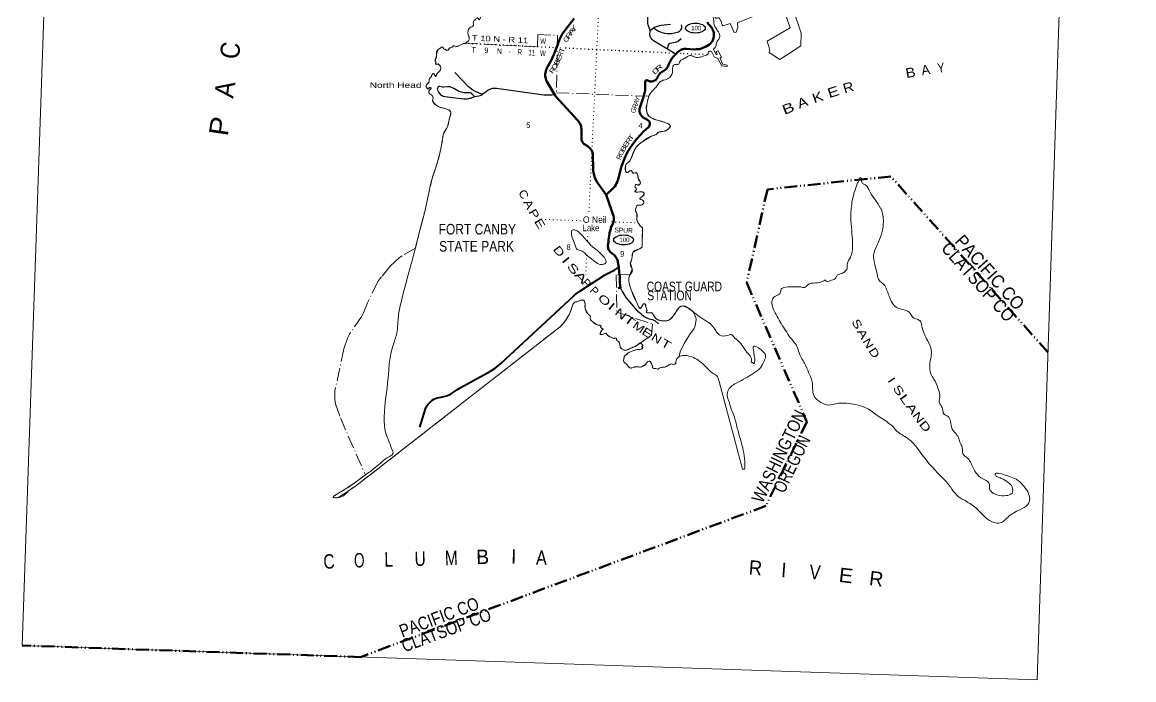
# Model space of a CAD drawing. Header units: feet. Extents: x -792560 to -757852, y -445244 to -352791.
# Drawn here: x -792560 to -757852, y -445244 to -424717 of the extents above; entities that cross this region are included whole.
import ezdxf
from ezdxf.enums import TextEntityAlignment as Align

# ---------------------------------------------------------------- set-up
doc = ezdxf.new("R2010")
doc.units = ezdxf.units.FT
doc.header["$LTSCALE"] = 80
for name, pattern in [('DASH_DOUBLE_DOT', [9.2, 5, -1.2, 0.3, -1.2, 0.3, -1.2]), ('DOT_DASHED', [7.7, 5, -1.2, 0.3, -1.2]), ('DOTTED', [1.5, 0.3, -1.2])]:
    doc.linetypes.add(name, pattern=pattern)
for name, color, linetype, lineweight in [('10', 7, 'DASH_DOUBLE_DOT', 70), ('17', 7, 'Continuous', 25), ('23', 7, 'Continuous', 70), ('26', 7, 'Continuous', 40), ('29', 7, 'Continuous', 25), ('39', 7, 'Continuous', 13), ('4', 7, 'Continuous', 13), ('44', 7, 'DOT_DASHED', 13), ('6', 7, 'DOTTED', 25), ('7', 7, 'DOTTED', 13)]:
    doc.layers.add(name, color=color, linetype=linetype, lineweight=lineweight)
for name, color, linetype in [('12', 7, 'Continuous'), ('41', 7, 'Continuous'), ('42', 7, 'Continuous')]:
    doc.layers.add(name, color=color, linetype=linetype)

msp = doc.modelspace()

# ---------------------------------------------------------------- linework, layer by layer
at = {"layer": '10'}
msp.add_lwpolyline([(-760532.23, -435021.66), (-765437.58, -429528.67), (-769292.42, -429935.27), (-769939.25, -432856.45), (-768057.02, -437194.99), (-769345.68, -439817.72), (-781991.74, -444533.47), (-792560.48, -444175.49)], dxfattribs=at)
at = {"layer": '17'}
for centre in [(-771539.85, -424900.92), (-773782.95, -431511.55)]:
    msp.add_ellipse(centre, major_axis=(-309.24, 1), ratio=0.500121, dxfattribs=at)
at = {"layer": '23'}
for points in [[(-774331.64, -430106.11), (-774591.72, -429741.6), (-774606.21, -429718.11), (-774651.53, -429632.26), (-774687.62, -429542.14), (-774714.09, -429448.75), (-774730.65, -429353.1), (-774737.13, -429256.24), (-774742.2, -428874.22), (-774742.44, -428855.91), (-774745.59, -428822.31), (-774752.24, -428789.23), (-774762.32, -428757.02), (-774775.7, -428726.04), (-774792.25, -428696.63), (-774811.78, -428669.11), (-774834.08, -428643.78), (-774916.58, -428578.45), (-774962.37, -428550.2), (-774987.15, -428534.9), (-775012.37, -428518.18), (-775024.31, -428508.83), (-775040.54, -428493.1), (-775055.04, -428475.77), (-775067.66, -428457.02), (-775078.24, -428437.05), (-775086.68, -428416.09), (-775092.88, -428394.36), (-775096.77, -428372.1), (-775097.94, -428359.34), (-775097.83, -428054.25), (-775102.18, -428009.56), (-775111.18, -427965.56), (-775124.72, -427922.75), (-775142.67, -427881.59), (-775164.82, -427842.53), (-775190.94, -427806.01), (-775220.72, -427772.41), (-775230.5, -427762.79), (-775893.11, -427031.29), (-775914.86, -427006.89), (-775953.3, -426956.21), (-775986.23, -426901.79), (-776177.59, -426567.84), (-776197.29, -426525.05), (-776212.41, -426480.43), (-776222.78, -426434.48), (-776228.29, -426387.7), (-776228.88, -426340.59), (-776224.54, -426293.69), (-776215.33, -426247.49), (-776201.33, -426202.51), (-776189.9, -426174.51), (-776037.07, -425887.65), (-776001.65, -425819.35), (-775964.86, -425728.57), (-775830.56, -425376.83), (-775816.59, -425336.38), (-775763.05, -425210.19), (-775696.62, -425090.29), (-775618.01, -424978), (-775329.1, -424603.37)], [(-772715.49, -426413.02), (-772697.55, -426380.55), (-772676.32, -426350.14), (-772652.02, -426322.11), (-772624.93, -426296.78), (-772595.34, -426274.41), (-772563.57, -426255.27), (-772557.35, -426252.12), (-772523.27, -426232.19), (-772491.46, -426208.8), (-772462.26, -426182.21), (-772436.01, -426152.72), (-772412.98, -426120.64), (-772393.44, -426086.34), (-772377.58, -426050.18), (-772368.81, -426027.54), (-772329.76, -425943.74), (-772282.18, -425864.48), (-772226.57, -425790.62), (-772163.54, -425722.99), (-772086.93, -425645.67), (-772081.44, -425640.3), (-772054.82, -425617.39), (-772025.95, -425597.39), (-771995.15, -425580.51), (-771962.76, -425566.95), (-771929.12, -425556.85), (-771894.61, -425550.32), (-771859.61, -425547.43), (-771824.5, -425548.22), (-771555.78, -425564.87), (-771501.67, -425562.59), (-771427.29, -425552.71), (-771354.36, -425535.1), (-771283.67, -425509.97), (-771200.37, -425471.96), (-771124.2, -425427.24), (-771098.98, -425407.57), (-771069.41, -425379.67), (-771042.9, -425348.84), (-771019.77, -425315.41), (-771000.26, -425279.74), (-770984.58, -425242.23), (-770972.91, -425203.29), (-770965.37, -425163.34), (-770962.05, -425122.82), (-770962.99, -425082.17), (-770968.17, -425041.85), (-770977.53, -425002.29), (-770990.98, -424963.92), (-771008.37, -424927.17), (-771029.5, -424892.44), (-771088.16, -424822.53), (-771132.2, -424775.17), (-771151.38, -424744.85), (-771167.29, -424712.7)], [(-774331.64, -430106.11), (-774306.64, -430083.06), (-774138.74, -429928.28), (-774096.75, -429887.72), (-774059.23, -429843), (-774026.59, -429794.6), (-773999.19, -429743.05), (-773977.33, -429688.93), (-773972.83, -429675.3), (-773933.42, -429540.06), (-773848.9, -429211.14), (-773841.04, -429186.25), (-773759.16, -428971.5), (-773655.28, -428766.48), (-773530.54, -428573.45), (-773364.82, -428356.78), (-773256.64, -428230.47), (-773156.95, -428130.04), (-773016.91, -428001.28), (-773005.45, -427991.16), (-772995.1, -427979.9), (-772985.99, -427967.62), (-772978.21, -427954.45), (-772971.85, -427940.54), (-772968.29, -427929.96), (-772962.73, -427904.89), (-772960.65, -427879.96), (-772961.46, -427868.38), (-772963.59, -427856.32), (-772966.97, -427844.55), (-772971.55, -427833.2), (-772977.3, -427822.39), (-772984.15, -427812.23), (-772988.23, -427807.37), (-773013.3, -427784.88), (-773038.23, -427766.34), (-773052.72, -427755.56), (-773091.75, -427732.46), (-773117.22, -427719.6), (-773141.75, -427706.7), (-773147.63, -427703.53), (-773172.57, -427686.5), (-773195.59, -427666.96), (-773216.45, -427645.12), (-773234.9, -427621.22), (-773250.76, -427595.53), (-773263.85, -427568.31), (-773274.02, -427539.88), (-773281.16, -427510.54), (-773285.19, -427480.61), (-773286.07, -427450.43), (-773283.8, -427420.32), (-773278.39, -427390.61), (-773269.9, -427361.63), (-773165.5, -427043.07), (-773126.13, -426921.53), (-773120.14, -426897.34), (-773110.85, -426842.17), (-773107.37, -426786.32), (-773104.66, -426641.55), (-773106.24, -426611.43), (-773107.55, -426586.59), (-773105.92, -426561.43), (-773105.06, -426558.65), (-773102.85, -426553.46), (-773100.1, -426548.53), (-773096.86, -426543.92), (-773093.15, -426539.67), (-773089.02, -426535.83), (-773085.57, -426533.24), (-773060.58, -426523.64), (-773035.57, -426534.62), (-773000.44, -426550.04), (-772974.81, -426557.88), (-772948.5, -426563.01), (-772921.8, -426565.36), (-772895, -426564.9), (-772868.39, -426561.65), (-772856.16, -426559.19), (-772835.39, -426551.35), (-772815.56, -426541.38), (-772796.88, -426529.39), (-772779.55, -426515.52), (-772763.77, -426499.91), (-772749.7, -426482.74), (-772737.51, -426464.19), (-772727.32, -426444.47), (-772719.25, -426423.79), (-772716.71, -426415.56), (-772715.49, -426413.02)], [(-773935.83, -432365.79), (-773936.03, -432364.07), (-773962.32, -432203.43), (-773965.95, -432178.79), (-773974.33, -432143.75), (-773986.34, -432109.77), (-774001.82, -432077.23), (-774020.63, -432046.48), (-774042.54, -432017.88), (-774067.33, -431991.71), (-774094.71, -431968.29), (-774190.44, -431895.58), (-774209.69, -431874.83), (-774226.66, -431852.19), (-774241.17, -431827.9), (-774253.06, -431802.22), (-774262.2, -431775.44), (-774268.5, -431747.85), (-774271.87, -431719.76), (-774272.29, -431691.46), (-774269.75, -431663.28), (-774268.54, -431655.61), (-774252.57, -431517.01), (-774222.09, -431311.31), (-774218.37, -431286.18), (-774212.8, -431261.31), (-774205.82, -431230.18), (-774185.98, -431167.27), (-774178.13, -431142.4), (-774167.5, -431117.27), (-774110.51, -430982.49), (-774107.82, -430975.37), (-774097.21, -430940.92), (-774090.27, -430905.55), (-774087.06, -430869.66), (-774087.62, -430833.62), (-774091.95, -430797.84), (-774099.99, -430762.71), (-774111.66, -430728.61), (-774164.39, -430586.21), (-774331.64, -430106.11)], [(-773952.39, -433021.73), (-773914.38, -433009.36), (-773875.51, -433003.75), (-773895.97, -432842.8), (-773895.97, -432837.59), (-773900.51, -432656.61), (-773917.67, -432521.41), (-773935.83, -432365.79)]]:
    msp.add_lwpolyline(points, dxfattribs=at)
at = {"layer": '26'}
msp.add_lwpolyline([(-780147.26, -437355.27), (-779964.22, -436790.57), (-779942.3, -436736.96), (-779914.9, -436685.94), (-779882.31, -436638.07), (-779844.9, -436593.86), (-779803.07, -436553.81), (-779757.29, -436518.35), (-779708.04, -436487.87), (-779655.89, -436462.7), (-779601.38, -436443.12), (-779545.13, -436429.35), (-779487.75, -436421.53), (-779474.3, -436420.58), (-779390.62, -436405.34), (-779308.99, -436381.45), (-779230.31, -436349.15), (-779155.43, -436308.8), (-779127.9, -436291.29), (-778967.93, -436180.61), (-778888.49, -436134.27), (-778674.41, -436014.69), (-777937.51, -435606.2), (-777802.89, -435522.1), (-777677.8, -435424.4), (-777633.74, -435384.57), (-777616.51, -435368.1), (-775338.99, -433263.19), (-775253.28, -433186.41), (-775162.82, -433120.84), (-775146.16, -433109.59), (-774376.49, -432617.69), (-774288.18, -432562.15), (-774194.55, -432516.14), (-774188.97, -432513.78), (-774109.81, -432475.83), (-774057.16, -432444.57), (-773963.62, -432383.83), (-773935.83, -432365.79)], dxfattribs=at)
at = {"layer": '29'}
for points in [[(-772955.44, -424973.78), (-773012.93, -424794.71), (-773021.29, -424761.24), (-773027.57, -424704.76), (-773023.39, -424443.28)], [(-772955.44, -424973.78), (-772845.66, -424888.84), (-772782.93, -424857.46), (-772724.38, -424834.45), (-772659.56, -424815.62), (-772607.29, -424805.17), (-772319.82, -424781.9)], [(-772845.66, -424888.84), (-772695.11, -424991.34), (-772634.47, -425020.63), (-772573.84, -425041.54), (-772500.65, -425060.37), (-772419.11, -425070.83), (-772350.11, -425072.92), (-772283.2, -425066.65), (-772195.38, -425052), (-772113.83, -425031.08), (-772067.83, -425012.26), (-772038.07, -425000.73), (-772013.47, -424978.79), (-771996.74, -424957.87), (-771973.74, -424918.12), (-771965.37, -424890.93), (-771963.28, -424853.28), (-771971.65, -424794.71)], [(-772843.64, -425296.44), (-772869.7, -425277.4), (-772881.2, -425267.98), (-772893.75, -425252.82), (-772923.02, -425219.35), (-772938.7, -425196.86), (-772948.11, -425175.42), (-772956.48, -425150.32), (-772960.66, -425118.94), (-772955.44, -424973.78)], [(-772150.25, -425708.82), (-772642.5, -425427.16), (-772843.64, -425296.44)], [(-772412.83, -425551.95), (-772364.74, -425392.97), (-772348.02, -425380.42), (-772325.01, -425369.96), (-772118.01, -425323.94), (-772080.38, -425311.39), (-772065.74, -425298.84), (-771980.01, -425227.72)], [(-778199.12, -426972.75), (-778428.43, -426866.68), (-778497.43, -426826.94), (-778532.98, -426806.02), (-778585.25, -426768.37), (-778622.89, -426734.9), (-779054.37, -426281.24)], [(-775942.57, -426973.66), (-776019.19, -426990.87), (-776090.28, -426998.19), (-776171.82, -426997.15), (-776270.09, -426989.83), (-777746.27, -426789.01), (-777826.25, -426786.67), (-777873.29, -426789.8), (-777916.16, -426797.13), (-777939.15, -426801.84), (-777967.38, -426812.81), (-777989.34, -426822.23), (-778013.9, -426835.03), (-778118.45, -426918.71), (-778199.12, -426972.75)], [(-778433.02, -427030.89), (-778367.79, -427024.09), (-778300.89, -427013.63), (-778265.34, -427003.7), (-778233.98, -426992.71), (-778199.12, -426972.75)], [(-772687.94, -434134.57), (-772789.12, -434050.01), (-772844.15, -434019.98), (-772869.7, -434012.51), (-772929.66, -433995.63), (-772969.12, -433983.52), (-773053.34, -433954.38), (-773135.75, -433910.59), (-773227.6, -433845.63), (-773305.96, -433768.41), (-773324.09, -433753.27), (-773349.81, -433722.53), (-773698.11, -433306.38), (-773823.08, -433098.03), (-773875.51, -433003.75), (-773875.51, -433003.75)]]:
    msp.add_lwpolyline(points, dxfattribs=at)
msp.add_lwpolyline([(-778433.02, -427030.89), (-778505.8, -426957.68), (-778535.07, -426934.67), (-778549.71, -426927.35), (-778572.71, -426922.12), (-778658.44, -426917.93), (-778758.8, -426920.03), (-778806.89, -426913.75), (-778848.71, -426901.2), (-778913.53, -426878.19), (-778957.44, -426859.36), (-779082.89, -426781.97), (-779122.62, -426763.14), (-779172.8, -426742.22), (-779188.48, -426736.47), (-779214.62, -426733.85), (-779279.44, -426733.85), (-779396.53, -426742.75), (-779434.17, -426742.22), (-779526.17, -426727.58), (-779549.17, -426728.11), (-779570.08, -426738.04), (-779583.67, -426753.21), (-779595.17, -426773.6), (-779599.35, -426801.32), (-779595.17, -426825.89), (-779585.76, -426846.29), (-779549.17, -426905.38), (-779496.9, -426978.6), (-779478.07, -426992.72), (-779450.89, -427007.88), (-779414.3, -427020.96), (-779365.17, -427032.98), (-778775.53, -427110.38), (-778722.21, -427111.43), (-778675.16, -427108.29), (-778614.53, -427099.93), (-778578.98, -427091.56), (-778549.71, -427082.15)], close=True, dxfattribs=at)
at = {"layer": '39'}
for p, q in [((-773204.15, -431735.8), (-773196.23, -431133.5)), ((-782110.68, -439169.29), (-775750.82, -434214.5))]:
    msp.add_line(p, q, dxfattribs=at)
for points in [[(-770686.87, -424833.06), (-770453.14, -424757.18), (-770330.86, -425038.8), (-770268.02, -425023), (-770250, -424969.42), (-770216.92, -424888.26), (-770229.41, -424735.16), (-768831.31, -424177.23), (-768581.36, -424890.97), (-769303.53, -425307.33), (-769211.62, -425573.49), (-769241.06, -425664.82), (-768907.33, -425875.77), (-768249.4, -425457.72), (-768234.69, -425054.53), (-768469.21, -424381.17)], [(-771037.21, -425627.83), (-770955.17, -425801.53), (-770838.23, -425843.93), (-770714.05, -426073.4), (-770544.36, -426101.65), (-770548.84, -426059.3), (-770691.68, -426024.89), (-770769.89, -425842.4), (-770722.51, -425809.97), (-770833.54, -425604.85), (-770894.73, -425630.98), (-770855.46, -425710.74), (-770892.29, -425729.49), (-770978.26, -425553.64)], [(-770802.46, -435928.46), (-770066.95, -438668.76), (-770004.77, -438671.01)]]:
    msp.add_lwpolyline(points, dxfattribs=at)
for points in [[(-774528.52, -401680.36), (-774660.88, -403293.27), (-774815.12, -404878.5), (-774898.96, -405470.01), (-774929.31, -405806.36), (-775081.2, -407052.22), (-775153.48, -407601.96), (-775241.34, -408028.62), (-775346.66, -408603.28), (-775363.16, -409000.39), (-775401.3, -409605.61), (-775457.61, -409882.76), (-775487.46, -410040.36), (-775480.88, -410245.48), (-775542.98, -410516.4), (-775687.51, -411394.95), (-775722.02, -411845.64), (-775845.55, -412809.31), (-775921.75, -413246.43), (-776025.78, -413730.75), (-776033.5, -413997.62), (-776078.61, -414243.04), (-776081.36, -414648.68), (-776098.19, -415385.23), (-776048.38, -415726.49), (-776121.85, -416254.1), (-776305.42, -417046.88), (-776447.31, -417302.85), (-776461.48, -417471.06), (-776373.76, -417598.78), (-776249.81, -417669.55), (-776151.28, -417721.33), (-776110.77, -417766.99), (-776138.75, -417818.2), (-776255.01, -417811.98), (-776421.41, -417803.94), (-776505.25, -417845.09), (-776579.01, -417995.07), (-776627.14, -418268.5), (-776722.14, -419110.68), (-776744.45, -419336.85), (-776748.84, -419457.21), (-776891.8, -419797.5), (-776998.36, -420131.09), (-777106.02, -420494.76), (-777154.86, -420842.49), (-777167.45, -421187.51), (-777347.63, -421777.54), (-777511.28, -422189.4), (-777491.35, -422358.84), (-777440.04, -422603.75), (-777503.94, -422703.87), (-777588.81, -422773.1), (-777721.62, -423055.52), (-777824.63, -423236.58), (-777832.9, -423463.25), (-777909.94, -423868.21), (-778110.05, -424288.79), (-778213.45, -424425.64), (-778253.04, -424574.85), (-778289.62, -424641.82), (-778343.74, -424583.62), (-778405.44, -424623.56), (-778475.8, -424735.5), (-778472.79, -424817.96), (-778579.94, -424892.41), (-778640.34, -425006.72), (-778632.41, -425119.49), (-778603.14, -425253.12), (-778666.24, -425331.18), (-778755.68, -425376.91)], [(-770978.26, -425553.64), (-770901.2, -425478.09), (-770883.35, -425374.29), (-770858.8, -425306.89), (-770797.49, -425222.74), (-770786.93, -425098.59), (-770871.7, -424944.87), (-770962.59, -424738.71), (-770979.31, -424591.47), (-771016.21, -424501.76), (-771061.27, -424415.76), (-771070.82, -424347.12), (-771067.57, -424313.09), (-771024.25, -424336.76), (-770965.8, -424441.32), (-770927.63, -424551.17), (-770909.04, -424592.01), (-770828.15, -424576.87), (-770764.16, -424639.44), (-770720.19, -424755.53), (-770686.87, -424833.06)], [(-778755.68, -425376.91), (-778841.95, -425413.19), (-779012.85, -425473.28), (-779056.53, -425459.64), (-779088.41, -425452.46), (-779136.22, -425496.93), (-779213.32, -425518.23), (-779268.03, -425586.55), (-779328.27, -425586.38), (-779365.36, -425556.91), (-779409.26, -425549.29), (-779425.26, -425492.47), (-779473.62, -425496.75), (-779521.36, -425539.21), (-779589.16, -425580.94), (-779622.29, -425718.33), (-779636.78, -425840.33), (-779669.8, -425919.48), (-779650.4, -425938.26), (-779643.66, -426028.89), (-779577.04, -426019.25)], [(-772995.92, -427029.59), (-772923.48, -426905.22), (-772777.22, -426749.83), (-772584.87, -426541.88), (-772454.96, -426504.41), (-772312.91, -426409.13), (-772260.24, -426286.5), (-772249.71, -426108.12), (-772192.85, -426035.86), (-772061.89, -426024.54), (-772033.33, -425957.28), (-771991.24, -425904.58), (-771921.41, -425864.96)], [(-771921.41, -425864.96), (-771814.87, -425804.51), (-771682.59, -425757.08), (-771543.88, -425808.31), (-771387.06, -425803.95), (-771218.47, -425751.81), (-771144.8, -425714.31), (-771125.53, -425626.63), (-771075.17, -425622.43), (-771037.21, -425627.83)], [(-779577.04, -426019.25), (-779522.56, -426067.43), (-779494.35, -426174.91), (-779524.84, -426240.08), (-779606.07, -426319.49), (-779651.48, -426408.23), (-779686.04, -426364.8), (-779702.34, -426316), (-779753.36, -426338.26), (-779792.61, -426423.2), (-779844.8, -426477.55), (-779862.72, -426583.36), (-779898.58, -426630.27), (-779950.77, -426684.62), (-779929.63, -426765.73), (-779896.63, -426797.05), (-779830.69, -426751.24), (-779793.16, -426768.67), (-779843.79, -426835.12), (-779865.9, -426890.56), (-779824.26, -426960.37), (-779763.4, -426998.73), (-779730.44, -427086.29), (-779745.33, -427164.09), (-779663.26, -427281.55), (-779567.39, -427351.31), (-779326.82, -427418.28), (-779220.19, -427468.35), (-779180.05, -427524.03), (-779205.38, -427667.74), (-779289.66, -427996.1), (-779392.52, -428173.15), (-779447.43, -428412.19), (-779562.41, -428976.46), (-779787.54, -429697.43), (-779932.99, -430381.11), (-780132.68, -431175.3), (-780284.64, -431766.57)], [(-773196.23, -431133.5), (-773260.37, -431074.93), (-773334.86, -430969.79), (-773371.17, -430864.03), (-773367.78, -430825.99), (-773370.6, -430683.28), (-773415.23, -430585.24), (-773396.99, -430525.65), (-773347.27, -430429.03), (-773284.8, -430423.26), (-773206.14, -430414.06), (-773148.47, -430319.73), (-773200.65, -430263.61), (-773277.92, -430234.7), (-773211.18, -430166.82), (-773137.32, -430069.06), (-773177.75, -430021.4), (-773338.36, -430019.59), (-773426.54, -430014.39), (-773379.19, -429927.73), (-773428.12, -429837.57), (-773408.31, -429790.08), (-773304.16, -429797.88), (-773256.89, -429713.22), (-773313.69, -429618.77), (-773346.75, -429478.97), (-773382.66, -429417.41), (-773481.46, -429427.89), (-773558.61, -429340.73), (-773620.32, -429380.68), (-773693.48, -429404.14), (-773730.91, -429274.23), (-773702.31, -429150.73), (-773590.34, -429054.36), (-773515.71, -428880.31), (-773412.95, -428651.03), (-773161.55, -428421.12), (-772919.31, -428277.25), (-772768.69, -428222.45), (-772689.62, -428146.98), (-772542.32, -428128.22), (-772397.21, -428059.16), (-772324.77, -427945.29), (-772440.25, -427862.76), (-772698.44, -427783.1), (-772987.1, -427658.15), (-773056.99, -427537.11), (-773050.17, -427240.08), (-772993.96, -427024.43)], [(-768178.11, -435284.43), (-768303.72, -435038.84), (-768368.68, -434837.63), (-768500.63, -434656.09), (-768792.58, -434235.75), (-769053.27, -433784.41), (-769152.31, -433471.49), (-769113.16, -433334.32), (-768981.07, -433236.67), (-768892.26, -433169.58), (-768857.64, -433046.3), (-768779.52, -432996.91), (-768521.83, -432980.14), (-768248.76, -432982.01), (-768134.8, -432996.18), (-768085.71, -432971.85), (-768031.44, -432915.57), (-767796.29, -432855.8), (-767528.61, -432785.16), (-767471.86, -432771.15), (-767459.43, -432815.79), (-767411.15, -432813.52), (-767248.42, -432757.15), (-767153.96, -432700.32), (-767110.7, -432615.51), (-767004.72, -432573.16), (-766873.57, -432501.59), (-766801.79, -432405.77), (-766796.67, -432265.35), (-766698.58, -432053.98), (-766631.77, -431708.92), (-766682.94, -430909.64), (-766660.12, -430394.26), (-766564.52, -429975.91), (-766475.37, -429734.09), (-766425.21, -429625.44), (-766397.38, -429578.24), (-766353.55, -429587.86), (-766353.88, -429652.13), (-766317.28, -429749.87), (-766234.58, -429795.05), (-766095.48, -430000.95), (-765723.58, -430596.93), (-765671.81, -430994.5), (-765860.94, -431664.55), (-765977.39, -431993.76), (-765971.75, -432114.48), (-765864.23, -432580.36), (-765795.4, -432785.72), (-765686.08, -432872.04), (-765586.98, -433018.24), (-765453.15, -433368.57), (-765261.43, -433618.57), (-765060.9, -433682.08), (-764867.05, -433763.42), (-764727, -433943.25), (-764651.95, -433978.11), (-764533.36, -434030.61), (-764471.17, -434197.57), (-764292.94, -434651.95), (-764175.69, -434961.51), (-764182.5, -435148.07), (-764222.46, -435417.78), (-764184.13, -435688.33), (-764093.86, -435856.3), (-763965.49, -436136.14), (-763910.21, -436437.42), (-763929.22, -436573.32), (-763876.65, -436673.65), (-763815.88, -436824.49), (-763785.95, -436940.06), (-763658.29, -437019.01), (-763573.52, -437172.73), (-763525.92, -437409.46), (-763432.1, -437535.39), (-763324.91, -437679.88), (-763279.89, -437822.11), (-763207.66, -437989.44), (-763186.83, -438189.05), (-763062.63, -438308.04), (-762876.54, -438602.02), (-762724.94, -438850.55), (-762625.64, -438936.51), (-762456.23, -439027.01), (-762365.25, -439120.69), (-762353.35, -439289.85), (-762229.81, -439426.9), (-762093.1, -439478.05), (-761840.67, -439495.24), (-761652.92, -439413.66), (-761652.06, -439224.88), (-761769.43, -439084.04), (-761987.68, -438955.62), (-762143.79, -438885.68), (-762183.42, -438815.95), (-762090.28, -438795.22), (-761897.19, -438842.4)], [(-774851.1, -431627.89), (-775109.69, -431339.31), (-775289.53, -431204.24), (-775377.86, -431203.05), (-775413.39, -431296.17), (-775366.04, -431484.68), (-775283.61, -431702.59), (-775233.48, -431814.89), (-775173.82, -431831.11), (-775047.14, -431881.9), (-774905.19, -432009.57), (-774723.63, -432152.74), (-774547.07, -432267.6), (-774418.78, -432274.26), (-774338.87, -432230.96), (-774343.23, -432130.37), (-774456.59, -431989.68), (-774609.56, -431833.49), (-774750.46, -431731.96), (-774851.1, -431627.89)], [(-780283.59, -431762.51), (-780324.59, -431921.58), (-780720.52, -433415.69), (-780806.02, -433832.39), (-780830.63, -434066.51), (-780853.64, -434366.96), (-780964.11, -434752.63), (-781074.19, -435182.5), (-781122.35, -435676.88), (-781248.35, -436873.46), (-781246.62, -437321.45), (-781185.02, -437614.93), (-781087.13, -437849.47), (-781038.32, -437997.86), (-780995.63, -438093.82), (-780980.75, -438143.25), (-780980.75, -438172.72), (-781094.97, -438275.89), (-781540.8, -438622.23), (-781846.35, -438848.43)], [(-773577.22, -432592.78), (-773515.57, -432509.87), (-773512.42, -432423.62), (-773564.78, -432317.27), (-773567.06, -432214.75), (-773520.19, -432085.89), (-773508.46, -431929.64), (-773439.12, -431845.79), (-773282.49, -431791.21), (-773206.15, -431735.72)], [(-771604.07, -433758.22), (-771708.48, -433678.11), (-771921.58, -433573.97), (-772052, -433625.49), (-772126, -433727.25), (-772242.9, -433903.79), (-772349.08, -434006.4), (-772603.11, -434033.34), (-772788.94, -433952.29), (-772844.26, -433871.95), (-772893.55, -433791.82), (-772991.9, -433790.27), (-773071.18, -433761.28), (-773051.08, -433705.77), (-773080.32, -433626.37), (-773106.45, -433516.96), (-773170.64, -433514.63), (-773211.6, -433591.48), (-773261.93, -433649.92), (-773349.58, -433520.2), (-773591.26, -432932.96), (-773596.25, -432629.47), (-773576.66, -432592.06)], [(-775750.82, -434214.5), (-775584.9, -434015.64), (-775449.25, -433765.46), (-775375.38, -433557.23), (-775323.95, -433468.71), (-775216.25, -433434.45), (-775036.06, -433394.78), (-774990.7, -433472.76), (-774977.89, -433672.07), (-774873.65, -433842.57), (-774822.97, -433884.58), (-774828.12, -433970.76), (-774784.4, -434038.63), (-774723.91, -434087.02), (-774612.14, -434161.37), (-774536.36, -434176.17), (-774487.32, -434208.08), (-774496.81, -434247.91), (-774461.58, -434273.29), (-774424.06, -434290.72), (-774468.01, -434339.34), (-774500.51, -434404.44), (-774508.57, -434460.39), (-774413.87, -434451.78), (-774330.68, -434428.68), (-774284.67, -434488.6), (-774180.34, -434546.61), (-774087.31, -434584.13), (-774011.02, -434584.89), (-773993.45, -434653.82), (-773926.5, -434690.39), (-773903.06, -434763.55), (-773888.38, -434856.48), (-773824.46, -434921.06), (-773691.1, -434954.02), (-773566.48, -434896.27), (-773415.64, -434835.45), (-773318.96, -434772.67), (-773265.2, -434730.43), (-773256.92, -434729.33)], [(-770004.77, -438671.01), (-769999.49, -438416.11), (-770043.72, -438087.1), (-770233.08, -437387.27), (-770339.37, -436997.76), (-770431.17, -436761.44), (-770490.19, -436562.45), (-770547.56, -436373.57), (-770510.75, -436190.11), (-770227.4, -435965.38), (-769733.12, -435684.01), (-769507.76, -435507.39), (-769386.95, -435278.77), (-769348.86, -435115.45), (-769440.45, -434983.57), (-769630.47, -434852.15), (-769724, -434828.67), (-769726.68, -434957.13), (-769702.96, -435132.74), (-769689.05, -435301.97), (-769721.77, -435373.09), (-769746.6, -435338.04), (-769787.01, -435344.61), (-769788.31, -435270.25), (-769804.86, -435173.23), (-769931.89, -435022), (-770192.3, -434673.1), (-770340.2, -434543.21), (-770419.8, -434468.01), (-770535.23, -434493.96), (-770781.78, -434481), (-770876.92, -434391.18), (-770993.12, -434218.25), (-771417.53, -433905.59), (-771610.93, -433752.81)], [(-773256.94, -434729.33), (-773206.57, -434774.74), (-773179.95, -434815.88), (-773214.85, -434836.7), (-773186.38, -434881.93), (-773227.95, -434920.59), (-773371.16, -434937.49), (-773533.82, -434991.86), (-773644.1, -435042.09), (-773700.45, -435100.31), (-773743.6, -435126.86), (-773775.85, -435240.18), (-773776.55, -435314.48), (-773690.93, -435389.89), (-773608.35, -435493.32), (-773556.86, -435513.26), (-773463.5, -435486.52), (-773366.49, -435469.95), (-773260.48, -435481.82), (-773173.06, -435452.85), (-773094.87, -435401.46), (-773033.78, -435323.33), (-772966.64, -435299.65), (-772903.52, -435386.3), (-772875.78, -435451.58), (-772868.16, -435518.14), (-772774.11, -435527.58), (-772710.59, -435547.96), (-772673.39, -435519.18), (-772608.4, -435499.44), (-772590.06, -435492.07), (-772495.27, -435481.44), (-772395.09, -435432.85), (-772302.86, -435381.96), (-772227.23, -435400.77), (-772155.78, -435369.22), (-772153.41, -435359.26), (-772107.88, -435212.27), (-772051.93, -435156.91)], [(-772053.13, -435157.58), (-771972.21, -435126.8), (-771821.49, -435124.23), (-771404.28, -435304.06), (-771198.33, -435494.31), (-771019.52, -435657.47), (-770880.26, -435748.88), (-770802.46, -435928.46)], [(-761897.19, -438842.4), (-761681.13, -438920.53), (-761479.47, -439008.19), (-761266.45, -439224.8), (-761135.67, -439438.44), (-761105.32, -439652.45), (-761164.08, -439776.87), (-761410.84, -439934.63), (-761778.72, -440164.34), (-761901.3, -440276.4), (-762020.42, -440348.41), (-762222.7, -440333.04), (-762474.6, -440191.34), (-762718.32, -439935.44), (-763141.31, -439638.9), (-763390.19, -439469.19), (-763574.1, -439225.51), (-764130.45, -438620.84), (-764572.15, -438066.52), (-764816.85, -437782.47), (-765000.93, -437653.27), (-765169.76, -437546.72), (-765419.86, -437300.63), (-765831.11, -437012.55), (-766246.96, -436740.38), (-766820.73, -436613.12), (-767154.56, -436625.12), (-767383.1, -436669.06), (-767634.83, -436577.58), (-767832.9, -436391.64), (-767878.57, -436156.98), (-767889.08, -435949.71), (-767974.93, -435715.61), (-768095.57, -435444.09), (-768178.11, -435284.43)], [(-781841.23, -438844.67), (-781935.04, -438913.31), (-782526.85, -439327.84), (-782781.27, -439475.29), (-782847.86, -439539.16), (-782714.14, -439562.08), (-782368.98, -439349.63), (-782110.68, -439169.29)]]:
    msp.add_spline(points, degree=3, dxfattribs=at)
at = {"layer": '4'}
msp.add_lwpolyline([(-789416.66, -352790.59), (-757851.71, -353854.74), (-760869.81, -445243.89), (-792560.48, -444175.49)], close=True, dxfattribs=at)
at = {"layer": '44'}
msp.add_line((-782110.68, -439169.29), (-775750.82, -434214.5), dxfattribs=at)
for points in [[(-778748.05, -425373.48), (-776471.39, -425486.09), (-776458.28, -425103.59), (-775851.19, -425122.34), (-775877.42, -426918.56), (-772995.22, -427027.72)], [(-780284.85, -431767.39), (-779946.7, -430436.12), (-779768.64, -429624.76), (-779689.36, -429381.04), (-779580.3, -429048.49), (-779525.45, -428802.97), (-779385.91, -428153.47), (-779307.96, -428035.37), (-779283.32, -427975.68), (-779191.63, -427608.39), (-779180.17, -427519.87), (-779188.29, -427498.44), (-779209.69, -427476.12), (-779254.8, -427447.81), (-779325.41, -427418.79), (-779522.07, -427367.67), (-779595.91, -427336.54), (-779656.47, -427288.05), (-779705.82, -427234.84), (-779727.32, -427202.93), (-779744.46, -427166.49), (-779745.72, -427142.28), (-779730.66, -427097.88), (-779732.15, -427075.61), (-779745.49, -427029.74), (-779765.74, -426995.84), (-779818.58, -426965.73), (-779840.9, -426941.52), (-779860.3, -426913.16), (-779865.52, -426885.25), (-779854.7, -426855.72), (-779833.72, -426821.93), (-779795.35, -426787.26), (-779790.83, -426777.09), (-779792.39, -426769.93), (-779802.78, -426760.5), (-779822.57, -426753.22), (-779834.95, -426751.03), (-779846.48, -426757.05), (-779878.98, -426792.73), (-779889.43, -426798.21), (-779901.49, -426794.26), (-779930.15, -426765.02), (-779949.48, -426732.79), (-779956.59, -426702.3), (-779948, -426680.9), (-779902.84, -426635.15), (-779880.97, -426608.61), (-779857.88, -426573.78), (-779853.46, -426551.83), (-779850.7, -426493.11), (-779841.7, -426472.72), (-779791.41, -426421.44), (-779782.84, -426405.79), (-779772.58, -426379.61), (-779758.1, -426345.94), (-779745.65, -426329.48), (-779731.17, -426318.84), (-779718.46, -426313.4), (-779718.46, -426313.4), (-779706.63, -426313.15), (-779697.82, -426324.11), (-779687.53, -426362.21), (-779669.59, -426391.1), (-779653.51, -426407.86), (-779641.76, -426401.41), (-779612.82, -426330.73), (-779603.74, -426316.54), (-779557.83, -426274.19), (-779522.39, -426236.71), (-779503.62, -426204.21), (-779494.04, -426173.16), (-779492.13, -426148.99), (-779496.56, -426113.65), (-779510.18, -426081.83), (-779510.18, -426081.83), (-779577.04, -426019.25), (-779639.09, -426028.23), (-779647.47, -426029.01), (-779653.91, -426025.07), (-779656.26, -426014.76), (-779648.44, -425945.38), (-779669.73, -425920.83), (-779641.11, -425855.75), (-779605.66, -425617.75), (-779575.8, -425566.8), (-779519.36, -425537.67), (-779459.82, -425490.41), (-779420.87, -425496.28), (-779408.61, -425549.6), (-779366.3, -425556.46), (-779313.36, -425591.09), (-779272.97, -425588.67), (-779254.42, -425575.09), (-779218.24, -425521.43), (-779133.52, -425495.33), (-779089.69, -425452.41), (-779008.17, -425472.88), (-778934.69, -425453.57), (-778837.15, -425411.17), (-778748.05, -425373.48)], [(-773577.22, -432592.78), (-773513.32, -432420.34), (-773571.19, -432253.72), (-773523.72, -432098.36), (-773498.87, -431907.92), (-773290.34, -431795.65), (-773204.15, -431735.8), (-773196.23, -431133.5), (-773252.45, -431082.17), (-773294.8, -431035.6), (-773352.48, -430935.29), (-773370.18, -430876.47), (-773367.11, -430794.67), (-773370.64, -430682.79), (-773378.32, -430659.07), (-773410.39, -430608.69), (-773415.36, -430587.59), (-773401.14, -430535.92), (-773379.7, -430466.78), (-773367.29, -430442.79), (-773346.72, -430428.86), (-773292.18, -430423.85), (-773209.5, -430414.84), (-773181.84, -430400.9), (-773166, -430383.49), (-773150.98, -430354.64), (-773147.1, -430325.71), (-773158.44, -430302.47), (-773205.26, -430260.54), (-773258.88, -430247.72), (-773278.43, -430237.06), (-773262.42, -430214.24), (-773218.62, -430175.09), (-773174.61, -430124.19), (-773137.67, -430069.88), (-773137.52, -430056.67), (-773147.23, -430042.39), (-773173.01, -430023.67), (-773195.8, -430015.1), (-773226.39, -430010.89), (-773352.22, -430020.48), (-773383.67, -430026.2), (-773402.88, -430026.01), (-773423.77, -430016.63), (-773434.11, -429999.73), (-773425.83, -429983.31), (-773385.6, -429945.05), (-773379.2, -429927.68), (-773391.43, -429901.42), (-773419.76, -429863.54), (-773427.67, -429844.61), (-773421.49, -429810.59), (-773410.19, -429792.31), (-773397.73, -429782.99), (-773374.22, -429785.67), (-773336.18, -429802.86), (-773315.89, -429804.95), (-773306.85, -429800.4), (-773279.03, -429769.51), (-773263.13, -429745.59), (-773256.34, -429717.73), (-773261.93, -429698.34), (-773312.16, -429622.88), (-773331.04, -429542.43), (-773350.31, -429469.3), (-773370.62, -429431.73), (-773393.85, -429410.73), (-773484.43, -429426.58), (-773531.69, -429356.12), (-773549.76, -429340.43), (-773579.12, -429352.02), (-773655.43, -429404), (-773685.4, -429410.04), (-773706.86, -429387.24), (-773726.18, -429340.89), (-773722.92, -429203.13), (-773701.6, -429149.48), (-773593.55, -429060.63), (-773487.94, -428816.42), (-773373.4, -428590.17), (-773234.12, -428470.58), (-772913.06, -428274.15), (-772800.19, -428235.22), (-772757.36, -428215.39), (-772715.16, -428166.52), (-772681.88, -428144.04), (-772543.29, -428128.52), (-772446.41, -428090.04), (-772392.1, -428055.29), (-772345.78, -428011.66), (-772321.21, -427967.65), (-772329.3, -427938.75), (-772369.19, -427901.42), (-772461.62, -427854.7), (-772766.66, -427759.6), (-772948.87, -427681.96), (-773013.47, -427635.03), (-773051.16, -427563.46), (-773068.15, -427433.29), (-773057.47, -427272.07), (-772995.22, -427027.72)], [(-780284.85, -431767.39), (-780693.02, -432005.34), (-780784.66, -432066.04), (-781069.32, -432334.91), (-781341.35, -432661.58), (-781457.13, -432814.34), (-781775.92, -433477.75), (-781905.35, -433790.32), (-781959.87, -433893.82), (-782340.07, -434454.07), (-782406.38, -434579.73), (-782516.66, -434916.63), (-782797.03, -436221.06), (-782802.89, -436494.06), (-782775.54, -436634.15), (-782626.19, -437070.99), (-781844.57, -438847.11)], [(-773577.22, -432592.78), (-774010.71, -432601.59), (-773991.97, -433771.57), (-772877.45, -434138.68), (-772909.46, -434481.05), (-773262.28, -434729.4)], [(-773577.22, -432592.78), (-773604.77, -432647.87), (-773621.82, -432722.25), (-773619.81, -432802.33), (-773586.45, -432949.22), (-773483.08, -433245.72), (-773290.49, -433626.69), (-773268.64, -433647.39), (-773253.69, -433648.19), (-773225.91, -433613.13), (-773159.88, -433506.51), (-773121.37, -433504.49), (-773106, -433518.12), (-773078.84, -433630.98), (-773052.65, -433700.85), (-773074.82, -433754.24), (-773053.29, -433775.82), (-773014.72, -433786.71), (-772969.73, -433790.31), (-772907.94, -433782.89), (-772882.21, -433805.93), (-772775.86, -433965.8), (-772688.02, -434013.38), (-772590.56, -434035.7), (-772474.79, -434044.04), (-772391.62, -434027.28), (-772324.92, -433989.9), (-772243.82, -433905.11), (-772059.88, -433633.93), (-771990.91, -433582.75), (-771945.21, -433571.76), (-771909.63, -433577), (-771773.91, -433635.06), (-771618.16, -433747.14), (-771552.9, -433856.87), (-771524.65, -433937.15), (-771518.24, -433993.75), (-771543.53, -434192.5), (-771578.59, -434274.53), (-771721.6, -434475.28), (-771893.83, -434751.13), (-772012.99, -435009.23), (-772051.93, -435156.91), (-772119.78, -435226.99), (-772139.3, -435281.9), (-772157.19, -435371.36), (-772198.43, -435396.16), (-772224.88, -435400.48), (-772289.81, -435379.73), (-772467.63, -435469.14), (-772508.89, -435485.51), (-772578.66, -435489.21), (-772675.7, -435520.14), (-772690.2, -435532.99), (-772706.19, -435546.99), (-772722.15, -435546.91), (-772777.84, -435526.93), (-772835.06, -435529.95), (-772853.56, -435526.75), (-772872.14, -435513.86), (-772877.12, -435498.67), (-772876.42, -435449.84), (-772910.08, -435374.05), (-772934.9, -435334.19), (-772965.85, -435300.29), (-772987.81, -435295.91), (-773013.03, -435307.06), (-773041.33, -435331.32), (-773084.25, -435391.35), (-773145.77, -435437.74), (-773203.63, -435466.68), (-773239.29, -435478.05), (-773268.19, -435482.38), (-773354.33, -435469.46), (-773432.04, -435480.26), (-773538.87, -435509.44), (-773560.34, -435513.64), (-773587.94, -435507), (-773633.18, -435468.61), (-773692.41, -435388.32), (-773741.2, -435351.37), (-773775.77, -435315.86), (-773782.21, -435297.12), (-773781.81, -435273.14), (-773766.06, -435179.04), (-773748.3, -435133.93), (-773735.65, -435118.97), (-773696.09, -435096.28), (-773652.41, -435047.86), (-773608.66, -435023.13), (-773494.43, -434977.48), (-773366.27, -434936.13), (-773247.46, -434927.03), (-773217.91, -434915.21), (-773190.76, -434888.16), (-773185.15, -434875.42), (-773213.09, -434843.28), (-773208.05, -434830.68), (-773179.61, -434816.78), (-773204.06, -434777.16), (-773262.28, -434729.4)], [(-775750.82, -434214.5), (-775632.39, -434084.62), (-775573.46, -433997.26), (-775486.11, -433842.87), (-775439.53, -433742.26), (-775363.41, -433525.3), (-775340.69, -433483.74), (-775313.22, -433462.26), (-775282.68, -433450.05), (-775218, -433434.94), (-775125.81, -433403.36), (-775093.72, -433395.11), (-775060.63, -433391.96), (-775040.52, -433393.87), (-775023.84, -433400.37), (-775012.58, -433412.56), (-774994.77, -433457.99), (-774984.47, -433513.06), (-774987.57, -433603.23), (-774986, -433638.37), (-774969.84, -433691.73), (-774935.11, -433756.34), (-774886.78, -433825.38), (-774868.64, -433848.1), (-774832.55, -433873.74), (-774822.4, -433885.53), (-774818.88, -433902.95), (-774829.66, -433947.11), (-774830, -433965.05), (-774816.09, -433995.72), (-774794.03, -434028.79), (-774741.42, -434073.96), (-774632.12, -434149.65), (-774598.34, -434166.83), (-774548.01, -434172.99), (-774532.99, -434177.45), (-774520.09, -434183.35), (-774506.41, -434191.63), (-774494.45, -434201.12), (-774487.39, -434208), (-774485.34, -434213.85), (-774487.37, -434220.23), (-774497.25, -434236.98), (-774498.83, -434244.07), (-774496.01, -434248.66), (-774480.46, -434261.24), (-774456.09, -434276), (-774430.42, -434285.74), (-774423.27, -434292.03), (-774424.24, -434299.36), (-774461.81, -434331.46), (-774470.25, -434343.35), (-774498.08, -434398.95), (-774510.98, -434427.17), (-774515.61, -434445.67), (-774514.07, -434453.94), (-774507.01, -434461.42), (-774492.72, -434467.16), (-774473.74, -434467.62), (-774449.76, -434462.07), (-774393.4, -434445.72), (-774352.66, -434430.51), (-774331.51, -434428.58), (-774322.84, -434431.62), (-774315.54, -434438.95), (-774297.7, -434473.85), (-774283.2, -434489.5), (-774218.96, -434526.93), (-774150.05, -434560.09), (-774081.94, -434585.61), (-774066.37, -434586.19), (-774032.36, -434581.58), (-774018.42, -434582.47), (-774006.07, -434588.32), (-774001.92, -434595.07), (-773997.82, -434645.65), (-773992.85, -434654.43), (-773977.27, -434663.39), (-773949.54, -434672.34), (-773935.29, -434679.71), (-773926.12, -434691.23), (-773912.26, -434728.85), (-773888.51, -434856.13), (-773868.86, -434887.58), (-773838.18, -434912.43), (-773760.32, -434952.57), (-773715.1, -434959.35), (-773673.37, -434946.59), (-773574.69, -434899.79), (-773442.3, -434847.64), (-773388.79, -434820.6), (-773335.74, -434784.41), (-773262.28, -434729.4)], [(-782110.68, -439169.29), (-782383.18, -439359.49), (-782645.99, -439524.07), (-782729.76, -439567.99), (-782799, -439567.08), (-782842.25, -439547.91), (-782839.55, -439519.24), (-782800.16, -439487.29), (-782689.78, -439423.35), (-782541.49, -439337.72), (-782364.16, -439215.74), (-782127.15, -439051.01), (-781844.57, -438847.11)]]:
    msp.add_lwpolyline(points, dxfattribs=at)
at = {"layer": '6'}
for p, q in [((-775847.2, -425516.71), (-778752.88, -425375.66)), ((-771173.6, -425731.26), (-771985.58, -425694.75))]:
    msp.add_line(p, q, dxfattribs=at)
msp.add_lwpolyline([(-771985.58, -425694.75), (-774620.27, -425576.27), (-775701.18, -425523.8)], dxfattribs=at)
at = {"layer": '7'}
for p, q in [((-776227.39, -430873.07), (-775116.79, -430914.91)), ((-774163.07, -430949.81), (-773328.94, -430980.05)), ((-774903.96, -431390.38), (-774911.99, -431544.36)), ((-774934.88, -431983.39), (-774966.6, -432591.85))]:
    msp.add_line(p, q, dxfattribs=at)
msp.add_lwpolyline([(-774114.11, -415286.2), (-774352.64, -420277.21), (-774620.27, -425576.27), (-774868.8, -430700.44)], dxfattribs=at)

# ---------------------------------------------------------------- texts
at = {"layer": '10'}
for s, width, p in [('WASHINGTON', 0.85, (-769446.26, -439759.84)), ('OREGON', 0.8, (-768770.32, -439447.72))]:
    msp.add_text(s, height=400, rotation=63.833, dxfattribs=dict(at, width=width)).set_placement(p)
at = {"layer": '12'}
for s, rotation, width, p in [('PACIFIC CO', 311.765, 0.95, (-763462.69, -431573.64)), ('CLATSOP CO', 311.765, 0.9, (-763889.73, -431795.1)), ('PACIFIC CO', 20.451, 0.85, (-780692.33, -443931.2)), ('CLATSOP CO', 20.451, 0.85, (-780623.51, -444391.22))]:
    msp.add_text(s, height=400, rotation=rotation, dxfattribs=dict(at, width=width)).set_placement(p)
at = {"layer": '17'}
for s, rotation, width, p in [('Y', 49.94, 1.65, (-775285.94, -424960.44)), ('G', 58.365, 1.2, (-775507.53, -425282.37)), ('R', 54.303, 1.4, (-775426.72, -425167.9)), ('A', 52.094, 1.6, (-775349.7, -425058.22)), ('T', 71.485, 1.25, (-775637.32, -425608.17)), ('B', 58.851, 1.4, (-775799.2, -426010.18)), ('E', 60.223, 1.35, (-775736.34, -425870.33)), ('R', 68.57, 1.05, (-775681.92, -425735.41)), ('R', 54.755, 1.35, (-775942.65, -426260.64)), ('O', 58.146, 1.25, (-775870.04, -426141.01)), ('D', 48.247, 1.55, (-772727.22, -426283.74)), ('R', 44.303, 1.65, (-772627.47, -426192.95)), ('A', 72.094, 1.1, (-773318.83, -427229.67)), ('Y', 69.94, 1.1, (-773287.39, -427127.23)), ('G', 70.365, 0.95, (-773406.11, -427494.08)), ('T', 56.247, 1.65, (-773488.45, -428353.75)), ('B', 60.483, 1.35, (-773721.6, -428698.78)), ('E', 56.247, 1.45, (-773640.9, -428569.78)), ('R', 56.247, 1.35, (-773563.39, -428458.27)), ('R', 64.955, 1.1, (-773854.01, -428954.67)), ('O', 63.719, 1.1, (-773792.9, -428826.65)), ('SPUR', 357.84, 0.95, (-773783.7, -431286.09))]:
    msp.add_text(s, height=150, rotation=rotation, dxfattribs=dict(at, width=width)).set_placement(p, align=Align.CENTER)
at = {"layer": '17', "width": 0.85}
for p in [(-771513.24, -424969.23), (-773756.34, -431579.86)]:
    msp.add_text('100', height=140, dxfattribs=at).set_placement(p, align=Align.CENTER)
at = {"layer": '17'}
msp.add_text('R', height=150, rotation=71.303, dxfattribs=at).set_placement((-773352.59, -427354.35), align=Align.CENTER)
at = {"layer": '41'}
for s, height, rotation, width, p in [('C', 600, 81.893, 0.9, (-785769.87, -425638.8)), ('B', 300, 10.095, 1.15, (-764798.2, -426434.58)), ('Y', 300, 6.989, 0.85, (-763855.21, -426285.21)), ('A', 600, 81.893, 0.95, (-785938.43, -426854.82)), ('K', 300, 19.212, 1.25, (-767673.05, -427197.89)), ('E', 300, 17.949, 1.35, (-767189.73, -427033.63)), ('R', 300, 16.201, 1.15, (-766723.5, -426894.39)), ('B', 300, 22.202, 1.4, (-768586.11, -427540.91)), ('A', 300, 20.592, 1.2, (-768144.61, -427365.65)), ('P', 600, 81.893, 1.1, (-786102, -428003.08)), ('C', 450, 3.969, 0.8, (-782966.21, -441774.26)), ('O', 450, 1.487, 0.7, (-782030.51, -441738.22)), ('L', 450, 1.487, 0.8, (-781112.71, -441714.4)), ('U', 450, 1.487, 0.8, (-780129.37, -441688.87)), ('M', 450, 1.487, 0.8, (-779156.67, -441663.62)), ('A', 450, 358.419, 0.85, (-776353.35, -441657.67)), ('R', 450, 355.706, 0.95, (-769678.82, -441971.63)), ('I', 450, 355.706, 0.95, (-768795.08, -442041.24)), ('V', 450, 355.706, 0.85, (-767821.25, -442111.09)), ('E', 450, 353.234, 1.1, (-766863.14, -442210.76))]:
    msp.add_text(s, height=height, rotation=rotation, dxfattribs=dict(at, width=width)).set_placement(p, align=Align.CENTER)
for s, height, rotation, p in [('A', 300, 9.826, (-764326.32, -426351.21)), ('B', 450, 1.487, (-778178.52, -441631.13)), ('I', 450, 358.419, (-777218.77, -441621.11)), ('R', 450, 353.234, (-765915.72, -442313.05))]:
    msp.add_text(s, height=height, rotation=rotation, dxfattribs=at).set_placement(p, align=Align.CENTER)
at = {"layer": '41', "width": 0.9}
msp.add_text('Lake', height=200, dxfattribs=at).set_placement((-775061.79, -431240.59))
at = {"layer": '41'}
msp.add_text('O Neil', height=200, dxfattribs=at).set_placement((-775053.34, -430979.26))
at = {"layer": '42', "width": 1.35}
msp.add_text('North Head', height=175, dxfattribs=at).set_placement((-781709.86, -426769.17))
at = {"layer": '42'}
for s, rotation, width, p in [('C', 296.606, 1.15, (-777016.81, -430142.56)), ('A', 297.449, 1.3, (-776854.92, -430457.62)), ('P', 300.46, 1.35, (-776683.12, -430765.48)), ('E', 301.296, 1.4, (-776504.02, -431065.61)), ('D', 306.46, 1.4, (-775899.91, -431942.47)), ('I', 309.449, 1.65, (-775680.57, -432219.03)), ('S', 310.472, 1.65, (-775451.33, -432491.78)), ('A', 312.46, 1.75, (-775209.57, -432759.29)), ('O', 318.459, 1.5, (-774465.86, -433486.02)), ('I', 319.594, 1.7, (-774238.41, -433683.69)), ('N', 321.415, 1.45, (-773943.69, -433922.98)), ('T', 324.082, 1.7, (-773670.9, -434130.39)), ('M', 324.494, 1.3, (-773380.23, -434338.44)), ('S', 299.77, 1.35, (-766600.05, -434199.4)), ('E', 327.521, 1.4, (-773110.39, -434515.2)), ('N', 328.745, 1.25, (-772817.36, -434697.84)), ('A', 299.77, 1.4, (-766424.81, -434505.77)), ('T', 330.388, 1.5, (-772516.98, -434871.67)), ('N', 300.944, 1.25, (-766249.54, -434805.85)), ('D', 302.563, 1.3, (-766061.93, -435104.63)), ('I', 302.563, 1.4, (-765518.51, -435955.57)), ('S', 305.967, 1.5, (-765293.3, -436281.47)), ('L', 305.967, 1.7, (-765092.36, -436558.37)), ('A', 305.967, 1.55, (-764881.6, -436848.81)), ('N', 305.967, 1.4, (-764679.49, -437127.3)), ('D', 308.43, 1.45, (-764464.06, -437411.25))]:
    msp.add_text(s, height=250, rotation=rotation, dxfattribs=dict(at, width=width)).set_placement(p, align=Align.CENTER)
for rotation, p in [(314.918, (-775028.74, -432949.87)), (315.449, (-774781.66, -433194.9))]:
    msp.add_text('P', height=250, rotation=rotation, dxfattribs=at).set_placement(p, align=Align.CENTER)
at = {"layer": '44'}
for s, height, width, p in [('FORT CANBY', 330, 0.85, (-779558.79, -431343.19)), ('STATE PARK', 330, 0.85, (-779542.3, -431875.69)), ('COAST GUARD', 300, 0.8, (-773062.7, -433114.38)), ('STATION', 300, 0.8, (-773040.21, -433399.39))]:
    msp.add_text(s, height=height, dxfattribs=dict(at, width=width)).set_placement(p)
at = {"layer": '6'}
for s, width, p in [('T 10 N - R 11', 1.25, (-778521.3, -425290.34)), ('T', 0.9, (-778535.09, -425660.15)), ('9', 0.95, (-778132.52, -425679.73)), ('N', 0.7, (-777736.4, -425702.21)), ('W', 0.65, (-776389.45, -425388.99)), ('R', 0.7, (-777102.91, -425732.58)), ('11', 0.65, (-776759.16, -425748.76)), ('W', 0.65, (-776396.3, -425766.45))]:
    msp.add_text(s, height=175, rotation=357.256, dxfattribs=dict(at, width=width)).set_placement(p)
msp.add_text('-', height=175, rotation=357.256, dxfattribs=at).set_placement((-777388.88, -425716.25))
at = {"layer": '7', "width": 0.9}
for s, p in [('5', (-776824.72, -428014.32)), ('4', (-773322, -428029.7)), ('8', (-775567.31, -431823.51)), ('9', (-773892.78, -432033.82))]:
    msp.add_text(s, height=175, rotation=357.924, dxfattribs=at).set_placement(p)

doc.saveas('drawing.dxf')
